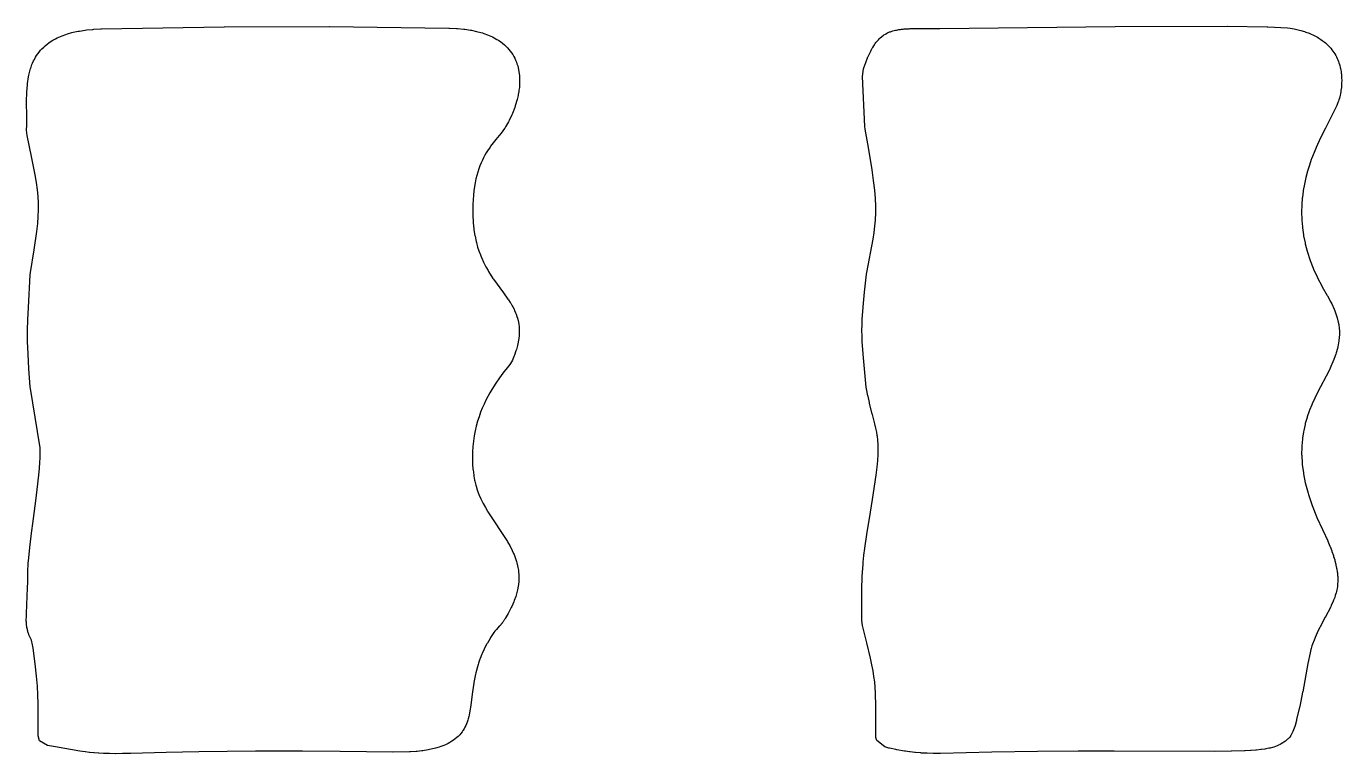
# Model space of a CAD drawing. Header units: millimetres. Extents: x 73.6 to 173.5, y -158 to -94.8.
# Drawn here: x 161.301 to 163.517, y -138.958 to -137.733 of the extents above; entities that cross this region are included whole.
import ezdxf

# ---------------------------------------------------------------- set-up
doc = ezdxf.new("R2010")
doc.units = ezdxf.units.MM
doc.layers.add('F.Mask', color=201, linetype='CONTINUOUS', true_color=0xd864ff)

msp = doc.modelspace()

# ---------------------------------------------------------------- linework, layer by layer
at = {"layer": 'F.Mask', "linetype": 'CONTINUOUS'}
for p, q in [((161.427951, -137.73776), (161.634336, -137.734051)), ((161.634336, -137.734051), (161.634859, -137.734046)), ((161.634859, -137.734046), (161.81117, -137.733712)), ((161.81117, -137.733712), (161.811666, -137.733715)), ((161.811666, -137.733715), (162.012726, -137.736407)), ((162.012726, -137.736407), (162.013815, -137.736438)), ((162.013815, -137.736438), (162.02556, -137.736978)), ((162.811789, -137.737014), (162.839666, -137.736886)), ((162.839666, -137.736886), (163.134798, -137.733816)), ((163.134797, -137.733815), (163.134912, -137.733814)), ((163.134798, -137.733816), (163.134797, -137.733815)), ((163.134912, -137.733814), (163.323519, -137.733397)), ((163.323519, -137.733397), (163.324001, -137.733399)), ((163.324001, -137.733399), (163.390814, -137.734239)), ((163.390814, -137.734239), (163.392151, -137.734283)), ((163.392151, -137.734283), (163.425362, -137.736026)), ((163.425362, -137.736026), (163.429695, -137.736526)), ((163.429695, -137.736526), (163.436632, -137.73777)), ((161.33894, -137.761292), (161.343045, -137.7585)), ((161.343045, -137.7585), (161.345671, -137.75688)), ((161.345671, -137.75688), (161.350518, -137.754178)), ((161.350518, -137.754178), (161.35313, -137.752862)), ((161.35313, -137.752862), (161.35877, -137.750313)), ((161.35877, -137.750313), (161.3613, -137.749287)), ((161.3613, -137.749287), (161.367856, -137.746922)), ((161.367856, -137.746922), (161.370262, -137.74615)), ((161.370262, -137.74615), (161.377786, -137.744033)), ((161.377786, -137.744033), (161.380011, -137.743484)), ((161.380011, -137.743484), (161.388635, -137.741651)), ((161.388635, -137.741651), (161.390645, -137.741285)), ((161.390645, -137.741285), (161.400341, -137.739811)), ((161.400341, -137.739811), (161.40219, -137.73958)), ((161.40219, -137.73958), (161.412973, -137.73853)), ((161.412973, -137.73853), (161.414671, -137.738405)), ((161.414671, -137.738405), (161.426775, -137.7378)), ((161.426775, -137.7378), (161.427951, -137.73776)), ((162.02556, -137.736978), (162.027262, -137.737098)), ((162.027262, -137.737098), (162.037804, -137.738106)), ((162.037804, -137.738106), (162.039652, -137.738334)), ((162.039652, -137.738334), (162.049093, -137.73976)), ((162.049093, -137.73976), (162.051161, -137.740138)), ((162.051161, -137.740138), (162.059596, -137.741945)), ((162.059596, -137.741945), (162.0618, -137.742494)), ((162.0618, -137.742494), (162.069205, -137.744596)), ((162.069205, -137.744596), (162.07165, -137.745387)), ((162.07165, -137.745387), (162.078089, -137.747732)), ((162.078089, -137.747732), (162.080601, -137.748758)), ((162.080601, -137.748758), (162.086186, -137.751295)), ((162.086186, -137.751295), (162.088833, -137.752636)), ((162.088833, -137.752636), (162.093583, -137.755301)), ((162.093583, -137.755301), (162.096228, -137.756945)), ((162.096228, -137.756945), (162.100252, -137.7597)), ((162.732184, -137.760738), (162.733562, -137.758992)), ((162.733562, -137.758992), (162.735096, -137.757179)), ((162.735096, -137.757179), (162.73629, -137.755858)), ((162.73629, -137.755858), (162.738166, -137.753936)), ((162.738166, -137.753936), (162.739244, -137.752913)), ((162.739244, -137.752913), (162.741295, -137.751112)), ((162.741295, -137.751112), (162.74228, -137.750313)), ((162.74228, -137.750313), (162.744654, -137.748549)), ((162.744654, -137.748549), (162.745623, -137.747889)), ((162.745623, -137.747889), (162.747956, -137.746432)), ((162.747956, -137.746432), (162.749041, -137.745813)), ((162.749041, -137.745813), (162.751469, -137.744549)), ((162.751469, -137.744549), (162.752647, -137.743994)), ((162.752647, -137.743994), (162.755162, -137.742925)), ((162.755162, -137.742925), (162.756553, -137.742397)), ((162.756553, -137.742397), (162.758776, -137.741635)), ((162.758776, -137.741635), (162.760577, -137.741085)), ((162.760577, -137.741085), (162.762644, -137.740521)), ((162.762644, -137.740521), (162.764779, -137.740006)), ((162.764779, -137.740006), (162.76658, -137.739623)), ((162.76658, -137.739623), (162.769197, -137.739138)), ((162.769197, -137.739138), (162.770685, -137.738895)), ((162.770685, -137.738895), (162.773737, -137.738463)), ((162.773737, -137.738463), (162.775077, -137.738299)), ((162.775077, -137.738299), (162.778232, -137.737972)), ((162.778232, -137.737972), (162.779868, -137.73784)), ((162.779868, -137.73784), (162.788276, -137.737348)), ((162.788276, -137.737348), (162.789534, -137.737297)), ((162.789534, -137.737297), (162.799509, -137.73707)), ((162.799509, -137.73707), (162.800222, -137.737061)), ((162.800222, -137.737061), (162.811789, -137.737014)), ((163.436632, -137.73777), (163.438561, -137.738171)), ((163.438561, -137.738171), (163.445775, -137.739883)), ((163.445775, -137.739883), (163.447784, -137.740423)), ((163.447784, -137.740423), (163.454187, -137.74235)), ((163.454187, -137.74235), (163.456334, -137.743071)), ((163.456334, -137.743071), (163.462005, -137.745185)), ((163.462005, -137.745185), (163.464158, -137.746071)), ((163.464158, -137.746071), (163.469096, -137.7483)), ((163.469096, -137.7483), (163.471416, -137.749451)), ((163.471416, -137.749451), (163.475705, -137.751781)), ((163.475705, -137.751781), (163.477911, -137.753086)), ((163.477911, -137.753086), (163.481641, -137.755485)), ((163.481641, -137.755485), (163.483897, -137.757065)), ((163.483897, -137.757065), (163.487038, -137.759455)), ((161.318378, -137.782769), (161.320651, -137.779452)), ((161.320651, -137.779452), (161.322588, -137.776887)), ((161.322588, -137.776887), (161.325195, -137.773744)), ((161.325195, -137.773744), (161.32743, -137.771295)), ((161.32743, -137.771295), (161.330417, -137.768321)), ((161.330417, -137.768321), (161.33286, -137.766107)), ((161.33286, -137.766107), (161.336367, -137.76322)), ((161.336367, -137.76322), (161.33894, -137.761292)), ((162.100252, -137.7597), (162.102862, -137.761673)), ((162.102862, -137.761673), (162.106238, -137.764482)), ((162.106238, -137.764482), (162.108753, -137.766793)), ((162.108753, -137.766793), (162.111599, -137.769679)), ((162.111599, -137.769679), (162.11386, -137.772209)), ((162.11386, -137.772209), (162.116263, -137.775178)), ((162.116263, -137.775178), (162.118283, -137.777942)), ((162.118283, -137.777942), (162.120303, -137.781012)), ((162.120303, -137.781012), (162.122019, -137.783914)), ((162.719061, -137.784147), (162.721025, -137.779776)), ((162.721025, -137.779776), (162.721547, -137.778671)), ((162.721547, -137.778671), (162.723397, -137.774931)), ((162.723397, -137.774931), (162.724127, -137.773533)), ((162.724127, -137.773533), (162.725843, -137.770416)), ((162.725843, -137.770416), (162.726685, -137.768967)), ((162.726685, -137.768967), (162.728334, -137.766278)), ((162.728334, -137.766278), (162.729393, -137.764652)), ((162.729393, -137.764652), (162.73088, -137.762503)), ((162.73088, -137.762503), (162.732184, -137.760738)), ((163.487038, -137.759455), (163.489248, -137.761282)), ((163.489248, -137.761282), (163.49197, -137.763724)), ((163.49197, -137.763724), (163.493939, -137.765635)), ((163.493939, -137.765635), (163.49629, -137.768102)), ((163.49629, -137.768102), (163.498198, -137.770276)), ((163.498198, -137.770276), (163.500183, -137.772732)), ((163.500183, -137.772732), (163.501867, -137.774998)), ((163.501867, -137.774998), (163.503597, -137.777534)), ((163.503597, -137.777534), (163.505011, -137.779786)), ((163.505011, -137.779786), (163.506518, -137.7824)), ((161.308302, -137.804356), (161.309061, -137.802076)), ((161.309061, -137.802076), (161.310627, -137.797857)), ((161.310627, -137.797857), (161.311636, -137.795424)), ((161.311636, -137.795424), (161.313421, -137.791539)), ((161.313421, -137.791539), (161.314733, -137.788964)), ((161.314733, -137.788964), (161.316754, -137.785378)), ((161.316754, -137.785378), (161.318378, -137.782769)), ((162.122019, -137.783914), (162.123693, -137.787082)), ((162.123693, -137.787082), (162.125114, -137.790118)), ((162.125114, -137.790118), (162.126505, -137.793503)), ((162.126505, -137.793503), (162.127534, -137.796356)), ((162.127534, -137.796356), (162.128685, -137.800047)), ((162.128685, -137.800047), (162.129429, -137.802829)), ((162.129429, -137.802829), (162.130285, -137.80666)), ((162.711181, -137.804816), (162.713882, -137.797106)), ((162.713882, -137.797106), (162.71427, -137.79605)), ((162.71427, -137.79605), (162.71628, -137.790824)), ((162.71628, -137.790824), (162.716669, -137.789854)), ((162.716669, -137.789854), (162.718694, -137.784993)), ((162.718694, -137.784993), (162.719061, -137.784147)), ((163.506518, -137.7824), (163.507734, -137.784704)), ((163.507734, -137.784704), (163.509028, -137.787394)), ((163.509028, -137.787394), (163.51001, -137.789634)), ((163.51001, -137.789634), (163.511109, -137.792404)), ((163.511109, -137.792404), (163.511913, -137.794645)), ((163.511913, -137.794645), (163.512812, -137.797447)), ((163.512812, -137.797447), (163.513415, -137.799546)), ((163.513415, -137.799546), (163.514154, -137.802457)), ((163.514154, -137.802457), (163.514596, -137.804436)), ((161.303142, -137.829363), (161.304849, -137.818149)), ((161.304849, -137.818149), (161.305362, -137.815483)), ((161.305362, -137.815483), (161.306427, -137.81091)), ((161.306427, -137.81091), (161.306949, -137.808934)), ((161.306949, -137.808934), (161.308302, -137.804356)), ((162.130285, -137.80666), (162.130788, -137.809425)), ((162.130788, -137.809425), (162.131369, -137.813556)), ((162.131369, -137.813556), (162.131628, -137.816032)), ((162.131628, -137.816032), (162.131927, -137.820375)), ((162.131927, -137.820375), (162.13201, -137.822757)), ((162.13201, -137.822757), (162.132012, -137.82735)), ((162.709272, -137.818028), (162.711181, -137.804816)), ((162.713454, -137.901847), (162.709272, -137.818028)), ((163.514596, -137.804436), (163.515165, -137.807376)), ((163.515165, -137.807376), (163.515482, -137.8093)), ((163.515482, -137.8093), (163.515886, -137.812247)), ((163.515886, -137.812247), (163.516087, -137.814071)), ((163.516087, -137.814071), (163.516317, -137.816782)), ((163.516317, -137.816782), (163.516435, -137.819039)), ((163.516435, -137.819039), (163.51656, -137.825441)), ((163.51656, -137.825441), (163.516509, -137.828129)), ((161.301605, -137.858399), (161.301878, -137.84574)), ((161.301878, -137.84574), (161.301963, -137.843942)), ((161.301963, -137.843942), (161.302844, -137.832009)), ((161.302844, -137.832009), (161.303142, -137.829363)), ((162.130627, -137.842986), (162.129762, -137.847997)), ((162.130898, -137.841127), (162.130627, -137.842986)), ((162.131479, -137.836251), (162.130898, -137.841127)), ((162.131661, -137.834226), (162.131479, -137.836251)), ((162.131949, -137.829449), (162.131661, -137.834226)), ((162.132012, -137.82735), (162.131949, -137.829449)), ((163.514297, -137.847258), (163.513896, -137.84917)), ((163.515052, -137.843085), (163.514297, -137.847258)), ((163.515332, -137.841241), (163.515052, -137.843085)), ((163.515971, -137.836123), (163.515332, -137.841241)), ((163.516185, -137.833776), (163.515971, -137.836123)), ((163.516509, -137.828129), (163.516185, -137.833776)), ((161.3016, -137.859514), (161.301605, -137.858399)), ((161.301926, -137.886477), (161.3016, -137.859514)), ((162.124666, -137.867262), (162.123757, -137.869934)), ((162.127769, -137.856766), (162.124666, -137.867262)), ((162.128388, -137.854373), (162.127769, -137.856766)), ((162.129437, -137.849648), (162.128388, -137.854373)), ((162.129762, -137.847997), (162.129437, -137.849648)), ((163.508206, -137.866915), (163.503601, -137.876744)), ((163.509059, -137.864942), (163.508206, -137.866915)), ((163.510304, -137.861803), (163.509059, -137.864942)), ((163.511104, -137.859564), (163.510304, -137.861803)), ((163.511915, -137.857029), (163.511104, -137.859564)), ((163.512617, -137.854514), (163.511915, -137.857029)), ((163.513896, -137.84917), (163.512617, -137.854514)), ((161.301904, -137.899492), (161.301926, -137.886477)), ((162.1144, -137.89169), (162.113199, -137.893988)), ((162.118856, -137.882335), (162.1144, -137.89169)), ((162.119901, -137.879909), (162.118856, -137.882335)), ((162.123757, -137.869934), (162.119901, -137.879909)), ((163.502946, -137.878067), (163.48903, -137.904819)), ((163.503601, -137.876744), (163.502946, -137.878067)), ((161.301523, -137.907989), (161.301904, -137.899492)), ((161.302283, -137.916954), (161.301523, -137.907989)), ((162.100191, -137.913869), (162.091901, -137.923955)), ((162.100816, -137.913087), (162.100191, -137.913869)), ((162.103712, -137.909345), (162.100816, -137.913087)), ((162.104923, -137.90768), (162.103712, -137.909345)), ((162.106913, -137.90477), (162.104923, -137.90768)), ((162.108423, -137.902357), (162.106913, -137.90477)), ((162.113199, -137.893988), (162.108423, -137.902357)), ((162.713966, -137.906313), (162.713454, -137.901847)), ((162.718417, -137.930965), (162.713966, -137.906313)), ((163.48903, -137.904819), (163.481019, -137.920825)), ((161.309968, -137.952302), (161.302283, -137.916954)), ((162.083099, -137.935354), (162.082263, -137.936531)), ((162.087329, -137.929686), (162.083099, -137.935354)), ((162.091901, -137.923955), (162.087329, -137.929686)), ((162.72243, -137.954404), (162.718417, -137.930965)), ((163.481019, -137.920825), (163.473371, -137.937543)), ((161.316122, -137.98323), (161.309968, -137.952302)), ((162.071328, -137.954515), (162.069223, -137.958805)), ((162.073528, -137.950387), (162.071328, -137.954515)), ((162.075756, -137.94652), (162.073528, -137.950387)), ((162.078029, -137.942813), (162.075756, -137.94652)), ((162.082263, -137.936531), (162.078029, -137.942813)), ((162.725662, -137.974897), (162.72243, -137.954404)), ((163.4653, -137.957805), (163.462099, -137.967065)), ((163.46578, -137.956513), (163.4653, -137.957805)), ((163.472779, -137.938929), (163.46578, -137.956513)), ((163.473371, -137.937543), (163.472779, -137.938929)), ((162.061582, -137.978685), (162.059969, -137.984334)), ((162.063344, -137.973293), (162.061582, -137.978685)), ((162.065198, -137.968224), (162.063344, -137.973293)), ((162.067159, -137.963389), (162.065198, -137.968224)), ((162.069223, -137.958805), (162.067159, -137.963389)), ((162.728199, -137.992971), (162.725662, -137.974897)), ((163.458937, -137.977396), (163.456108, -137.988045)), ((163.462099, -137.967065), (163.458937, -137.977396)), ((161.318333, -137.996341), (161.316122, -137.98323)), ((161.31997, -138.008415), (161.318333, -137.996341)), ((162.057129, -137.996651), (162.055968, -138.003281)), ((162.058475, -137.990335), (162.057129, -137.996651)), ((162.059969, -137.984334), (162.058475, -137.990335)), ((162.730043, -138.008977), (162.728199, -137.992971)), ((163.453687, -137.998995), (163.45182, -138.009634)), ((163.456108, -137.988045), (163.453687, -137.998995)), ((161.321016, -138.019137), (161.31997, -138.008415)), ((161.321118, -138.020494), (161.321016, -138.019137)), ((161.321617, -138.030109), (161.321118, -138.020494)), ((162.054175, -138.01765), (162.053584, -138.025393)), ((162.054981, -138.010261), (162.054175, -138.01765)), ((162.055968, -138.003281), (162.054981, -138.010261)), ((162.731245, -138.023113), (162.730043, -138.008977)), ((162.731854, -138.035914), (162.731245, -138.023113)), ((163.450167, -138.022706), (163.449368, -138.033165)), ((163.450318, -138.021222), (163.450167, -138.022706)), ((163.451606, -138.011049), (163.450318, -138.021222)), ((163.45182, -138.009634), (163.451606, -138.011049)), ((161.321232, -138.053278), (161.321672, -138.042503)), ((161.321658, -138.031541), (161.321617, -138.030109)), ((161.321697, -138.041153), (161.321658, -138.031541)), ((161.321672, -138.042503), (161.321697, -138.041153)), ((162.053203, -138.033567), (162.053049, -138.042094)), ((162.053049, -138.042094), (162.053157, -138.051015)), ((162.053584, -138.025393), (162.053203, -138.033567)), ((162.731893, -138.046986), (162.731854, -138.035914)), ((162.731865, -138.048388), (162.731893, -138.046986)), ((163.44929, -138.0347), (163.449021, -138.045419)), ((163.449021, -138.045419), (163.449025, -138.047043)), ((163.449025, -138.047043), (163.449344, -138.05803)), ((163.449368, -138.033165), (163.44929, -138.0347)), ((161.31879, -138.078651), (161.32027, -138.065395)), ((161.32027, -138.065395), (161.321232, -138.053278)), ((162.053157, -138.051015), (162.053756, -138.062804)), ((162.053756, -138.062804), (162.053871, -138.064318)), ((162.053871, -138.064318), (162.054893, -138.074371)), ((162.730462, -138.06954), (162.731358, -138.059417)), ((162.731358, -138.059417), (162.731447, -138.058067)), ((162.731447, -138.058067), (162.731865, -138.048388)), ((163.449344, -138.05803), (163.449438, -138.059678)), ((163.449438, -138.059678), (163.450386, -138.070927)), ((161.314344, -138.109805), (161.31879, -138.078651)), ((162.054893, -138.074371), (162.055107, -138.076019)), ((162.055107, -138.076019), (162.056572, -138.085292)), ((162.056572, -138.085292), (162.056865, -138.086871)), ((162.056865, -138.086871), (162.058692, -138.095431)), ((162.727198, -138.091779), (162.72905, -138.080426)), ((162.72905, -138.080426), (162.730462, -138.06954)), ((163.450386, -138.070927), (163.450575, -138.072603)), ((163.450575, -138.072603), (163.452207, -138.084164)), ((163.452207, -138.084164), (163.452498, -138.085867)), ((163.452498, -138.085867), (163.454879, -138.097744)), ((161.308245, -138.147803), (161.314344, -138.109805)), ((162.058692, -138.095431), (162.059093, -138.097081)), ((162.059093, -138.097081), (162.061262, -138.105014)), ((162.061262, -138.105014), (162.061734, -138.106574)), ((162.061734, -138.106574), (162.064177, -138.113918)), ((162.716513, -138.147614), (162.727198, -138.091779)), ((163.454879, -138.097744), (163.455254, -138.099376)), ((163.455254, -138.099376), (163.458426, -138.111611)), ((163.458426, -138.111611), (163.458915, -138.113293)), ((163.458915, -138.113293), (163.462963, -138.12584)), ((162.064177, -138.113918), (162.064741, -138.115468)), ((162.064741, -138.115468), (162.06747, -138.122378)), ((162.06747, -138.122378), (162.068064, -138.123777)), ((162.068064, -138.123777), (162.071007, -138.130248)), ((162.071007, -138.130248), (162.071652, -138.131579)), ((162.071652, -138.131579), (162.075137, -138.138336)), ((163.462963, -138.12584), (163.463516, -138.127405)), ((163.463516, -138.127405), (163.468504, -138.140364)), ((161.304917, -138.206735), (161.30785, -138.151507)), ((161.30785, -138.151507), (161.308245, -138.147803)), ((162.075137, -138.138336), (162.078708, -138.144598)), ((162.078708, -138.144598), (162.079569, -138.146015)), ((162.079569, -138.146015), (162.087086, -138.15765)), ((162.087086, -138.15765), (162.088073, -138.159085)), ((162.712908, -138.18107), (162.716074, -138.150589)), ((162.716074, -138.150589), (162.716513, -138.147614)), ((163.468504, -138.140364), (163.469141, -138.141893)), ((163.469141, -138.141893), (163.475124, -138.155194)), ((163.475124, -138.155194), (163.475817, -138.156632)), ((163.475817, -138.156632), (163.482879, -138.170336)), ((162.088073, -138.159085), (162.104712, -138.181828)), ((163.482879, -138.170336), (163.483635, -138.171714)), ((163.483635, -138.171714), (163.492169, -138.186338)), ((162.104712, -138.181828), (162.104909, -138.1821)), ((162.104909, -138.1821), (162.112361, -138.19254)), ((162.112361, -138.19254), (162.113213, -138.193791)), ((162.113213, -138.193791), (162.116103, -138.198235)), ((162.116103, -138.198235), (162.116914, -138.199543)), ((162.116914, -138.199543), (162.119465, -138.203857)), ((162.710579, -138.20575), (162.712902, -138.181127)), ((162.712902, -138.181127), (162.712908, -138.18107)), ((163.492169, -138.186338), (163.492458, -138.186841)), ((163.492458, -138.186841), (163.498515, -138.197585)), ((163.498515, -138.197585), (163.499874, -138.200252)), ((163.499874, -138.200252), (163.504017, -138.209323)), ((161.303915, -138.226886), (161.304904, -138.206972)), ((161.304904, -138.206972), (161.304906, -138.20695)), ((161.304906, -138.20695), (161.304908, -138.206889)), ((161.304908, -138.206889), (161.304917, -138.206735)), ((162.119465, -138.203857), (162.120397, -138.205538)), ((162.120397, -138.205538), (162.122523, -138.209642)), ((162.122523, -138.209642), (162.123514, -138.211719)), ((162.123514, -138.211719), (162.125228, -138.215633)), ((162.125228, -138.215633), (162.126211, -138.21814)), ((162.126211, -138.21814), (162.127523, -138.221909)), ((162.127523, -138.221909), (162.128372, -138.22472)), ((162.709139, -138.226214), (162.710513, -138.206558)), ((162.710513, -138.206558), (162.710579, -138.20575)), ((163.504017, -138.209323), (163.505245, -138.212391)), ((163.505245, -138.212391), (163.508094, -138.220621)), ((163.508094, -138.220621), (163.509096, -138.224087)), ((163.509096, -138.224087), (163.510846, -138.23157)), ((161.303336, -138.246087), (161.303351, -138.245068)), ((161.303336, -138.263402), (161.303336, -138.246087)), ((161.303351, -138.245068), (161.303887, -138.227566)), ((161.303887, -138.227566), (161.303915, -138.226886)), ((162.128372, -138.22472), (162.129339, -138.228476)), ((162.129339, -138.228476), (162.129996, -138.231612)), ((162.129996, -138.231612), (162.130627, -138.235493)), ((162.130627, -138.235493), (162.130997, -138.238707)), ((162.130997, -138.238707), (162.131285, -138.242893)), ((162.131358, -138.246077), (162.131252, -138.250772)), ((162.131285, -138.242893), (162.131358, -138.246077)), ((162.708605, -138.245819), (162.708607, -138.24491)), ((162.708701, -138.254026), (162.708605, -138.245819)), ((162.708607, -138.24491), (162.708728, -138.236587)), ((162.708728, -138.236587), (162.708748, -138.235835)), ((162.708748, -138.235835), (162.709079, -138.227311)), ((162.709079, -138.227311), (162.709139, -138.226214)), ((163.510846, -138.23157), (163.51151, -138.235315)), ((163.51151, -138.235315), (163.512352, -138.242244)), ((163.512352, -138.242244), (163.512605, -138.246054)), ((163.512605, -138.246054), (163.512683, -138.252708)), ((161.303355, -138.264522), (161.303336, -138.263402)), ((161.303992, -138.284087), (161.303355, -138.264522)), ((162.128894, -138.26786), (162.128299, -138.270427)), ((162.130046, -138.26187), (162.128894, -138.26786)), ((162.130465, -138.2591), (162.130046, -138.26187)), ((162.131049, -138.253828), (162.130465, -138.2591)), ((162.131252, -138.250772), (162.131049, -138.253828)), ((162.708724, -138.254965), (162.708701, -138.254026)), ((162.709037, -138.26337), (162.708724, -138.254965)), ((162.709094, -138.264445), (162.709037, -138.26337)), ((162.710417, -138.284174), (162.709094, -138.264445)), ((163.511448, -138.266272), (163.510163, -138.272994)), ((163.511921, -138.262937), (163.511448, -138.266272)), ((163.512534, -138.256368), (163.511921, -138.262937)), ((163.512683, -138.252708), (163.512534, -138.256368)), ((161.304032, -138.284967), (161.303992, -138.284087)), ((161.305424, -138.309323), (161.304032, -138.284967)), ((162.122438, -138.288962), (162.119739, -138.295528)), ((162.123165, -138.287031), (162.122438, -138.288962)), ((162.125794, -138.279368), (162.123165, -138.287031)), ((162.126456, -138.277212), (162.125794, -138.279368)), ((162.128299, -138.270427), (162.126456, -138.277212)), ((162.710487, -138.285064), (162.710417, -138.284174)), ((162.712772, -138.309866), (162.710487, -138.285064)), ((163.5068, -138.285137), (163.504164, -138.292513)), ((163.507523, -138.282864), (163.5068, -138.285137)), ((163.509491, -138.275853), (163.507523, -138.282864)), ((163.510163, -138.272994), (163.509491, -138.275853)), ((161.305459, -138.309866), (161.305424, -138.309323)), ((161.307643, -138.340046), (161.305459, -138.309866)), ((162.113294, -138.305643), (162.103932, -138.317319)), ((162.113455, -138.305441), (162.113294, -138.305643)), ((162.115563, -138.302785), (162.113455, -138.305441)), ((162.116853, -138.301), (162.115563, -138.302785)), ((162.119739, -138.295528), (162.116853, -138.301)), ((162.712789, -138.310043), (162.712772, -138.309866)), ((162.715918, -138.340609), (162.712789, -138.310043)), ((163.49524, -138.312548), (163.476038, -138.349544)), ((163.495819, -138.311378), (163.49524, -138.312548)), ((163.499628, -138.303329), (163.495819, -138.311378)), ((163.500201, -138.302047), (163.499628, -138.303329)), ((163.50347, -138.294295), (163.500201, -138.302047)), ((163.504164, -138.292513), (163.50347, -138.294295)), ((162.091692, -138.334276), (162.085074, -138.344696)), ((162.09805, -138.325144), (162.091692, -138.334276)), ((162.103932, -138.317319), (162.09805, -138.325144)), ((161.308022, -138.343244), (161.307643, -138.340046)), ((161.323992, -138.439621), (161.308022, -138.343244)), ((162.078478, -138.356311), (162.075257, -138.362597)), ((162.081774, -138.350347), (162.078478, -138.356311)), ((162.085074, -138.344696), (162.081774, -138.350347)), ((162.7164, -138.343832), (162.715918, -138.340609)), ((162.718673, -138.355329), (162.7164, -138.343832)), ((162.718797, -138.355923), (162.718673, -138.355329)), ((162.721181, -138.366836), (162.718797, -138.355923)), ((163.476038, -138.349544), (163.466871, -138.368972)), ((162.069124, -138.375985), (162.066278, -138.38311)), ((162.072143, -138.369124), (162.069124, -138.375985)), ((162.075257, -138.362597), (162.072143, -138.369124)), ((162.721391, -138.367745), (162.721181, -138.366836)), ((162.725956, -138.386398), (162.721391, -138.367745)), ((163.466216, -138.370463), (163.462516, -138.379555)), ((163.466871, -138.368972), (163.466216, -138.370463)), ((162.061146, -138.398229), (162.058925, -138.4062)), ((162.063603, -138.390528), (162.061146, -138.398229)), ((162.066278, -138.38311), (162.063603, -138.390528)), ((162.72609, -138.386929), (162.725956, -138.386398)), ((162.730184, -138.402597), (162.72609, -138.386929)), ((163.458135, -138.392043), (163.455288, -138.40184)), ((163.458643, -138.390462), (163.458135, -138.392043)), ((163.462001, -138.380912), (163.458643, -138.390462)), ((163.462516, -138.379555), (163.462001, -138.380912)), ((162.055333, -138.422933), (162.05401, -138.43175)), ((162.056966, -138.414461), (162.055333, -138.422933)), ((162.058925, -138.4062), (162.056966, -138.414461)), ((162.731896, -138.409606), (162.730184, -138.402597)), ((162.733357, -138.416359), (162.731896, -138.409606)), ((162.734407, -138.422355), (162.733357, -138.416359)), ((162.734622, -138.423786), (162.734407, -138.422355)), ((163.452162, -138.415818), (163.450527, -138.426432)), ((163.452541, -138.413813), (163.452162, -138.415818)), ((163.454825, -138.40364), (163.452541, -138.413813)), ((163.455288, -138.40184), (163.454825, -138.40364)), ((161.324326, -138.442471), (161.323992, -138.439621)), ((161.324512, -138.445188), (161.324326, -138.442471)), ((161.324614, -138.448586), (161.324512, -138.445188)), ((162.053061, -138.440781), (162.05254, -138.449366)), ((162.05401, -138.43175), (162.053061, -138.440781)), ((162.735303, -138.429199), (162.734622, -138.423786)), ((162.735458, -138.430754), (162.735303, -138.429199)), ((162.735878, -138.436494), (162.735458, -138.430754)), ((162.735951, -138.438054), (162.735878, -138.436494)), ((162.736088, -138.444583), (162.735951, -138.438054)), ((162.736085, -138.445983), (162.736088, -138.444583)), ((163.449238, -138.441942), (163.449109, -138.453895)), ((163.44934, -138.439771), (163.449238, -138.441942)), ((163.450281, -138.428505), (163.44934, -138.439771)), ((163.450527, -138.426432), (163.450281, -138.428505)), ((161.323185, -138.477211), (161.323937, -138.467514)), ((161.323937, -138.467514), (161.324383, -138.459618)), ((161.324383, -138.459618), (161.324586, -138.45341)), ((161.324586, -138.45341), (161.324614, -138.448586)), ((162.052489, -138.45074), (162.052368, -138.4589)), ((162.052368, -138.4589), (162.05238, -138.460305)), ((162.05238, -138.460305), (162.052651, -138.468737)), ((162.05254, -138.449366), (162.052489, -138.45074)), ((162.734077, -138.475676), (162.735202, -138.464262)), ((162.735202, -138.464262), (162.735874, -138.454219)), ((162.735874, -138.454219), (162.736085, -138.445983)), ((163.449109, -138.453895), (163.449161, -138.456022)), ((163.449161, -138.456022), (163.449933, -138.468842)), ((161.319383, -138.513215), (161.322066, -138.488861)), ((161.322066, -138.488861), (161.323185, -138.477211)), ((162.052651, -138.468737), (162.052726, -138.470109)), ((162.052726, -138.470109), (162.053402, -138.478761)), ((162.053402, -138.478761), (162.053547, -138.480188)), ((162.053547, -138.480188), (162.054653, -138.488935)), ((162.054653, -138.488935), (162.05491, -138.490596)), ((162.726461, -138.529651), (162.732438, -138.488656)), ((162.732438, -138.488656), (162.734077, -138.475676)), ((163.449933, -138.468842), (163.450139, -138.470981)), ((163.450139, -138.470981), (163.451961, -138.484739)), ((163.451961, -138.484739), (163.452291, -138.486717)), ((163.452291, -138.486717), (163.455281, -138.50158)), ((162.05491, -138.490596), (162.056154, -138.497365)), ((162.056154, -138.497365), (162.056557, -138.499225)), ((162.056557, -138.499225), (162.058164, -138.505649)), ((162.058164, -138.505649), (162.05865, -138.507373)), ((162.05865, -138.507373), (162.060613, -138.513611)), ((163.455281, -138.50158), (163.455725, -138.50347)), ((163.455725, -138.50347), (163.460033, -138.519454)), ((161.313062, -138.561699), (161.317078, -138.532245)), ((161.317078, -138.532245), (161.319383, -138.513215)), ((162.060613, -138.513611), (162.061152, -138.515174)), ((162.061152, -138.515174), (162.06345, -138.521279)), ((162.06345, -138.521279), (162.064032, -138.522713)), ((162.064032, -138.522713), (162.066674, -138.528766)), ((162.066674, -138.528766), (162.067242, -138.529992)), ((162.067242, -138.529992), (162.070447, -138.536518)), ((162.721244, -138.56202), (162.726461, -138.529651)), ((163.460033, -138.519454), (163.460547, -138.52116)), ((163.460547, -138.52116), (163.466316, -138.538414)), ((162.070447, -138.536518), (162.074206, -138.543459)), ((162.074206, -138.543459), (162.077767, -138.549551)), ((162.077767, -138.549551), (162.078574, -138.550854)), ((162.078574, -138.550854), (162.111268, -138.600757)), ((163.466316, -138.538414), (163.466887, -138.539978)), ((163.466887, -138.539978), (163.474238, -138.558482)), ((161.309183, -138.590935), (161.313059, -138.561718)), ((161.313059, -138.561718), (161.313062, -138.561699)), ((162.716938, -138.588072), (162.721244, -138.56202)), ((163.474238, -138.558482), (163.474846, -138.559905)), ((163.474846, -138.559905), (163.484287, -138.580507)), ((161.306938, -138.610375), (161.309106, -138.591553)), ((161.309106, -138.591553), (161.309183, -138.590935)), ((162.111268, -138.600757), (162.11233, -138.602486)), ((162.713424, -138.611606), (162.716861, -138.588564)), ((162.716861, -138.588564), (162.716938, -138.588072)), ((163.484287, -138.580507), (163.488771, -138.589963)), ((163.488771, -138.589963), (163.489125, -138.590734)), ((163.489125, -138.590734), (163.492974, -138.599361)), ((163.492974, -138.599361), (163.493332, -138.600194)), ((163.493332, -138.600194), (163.496636, -138.60815)), ((161.304511, -138.633836), (161.306914, -138.610589)), ((161.306914, -138.610589), (161.306938, -138.610375)), ((162.11233, -138.602486), (162.11523, -138.60753)), ((162.11523, -138.60753), (162.115924, -138.608796)), ((162.115924, -138.608796), (162.118645, -138.614018)), ((162.118645, -138.614018), (162.119375, -138.615502)), ((162.119375, -138.615502), (162.121716, -138.620563)), ((162.121716, -138.620563), (162.122515, -138.622433)), ((162.122515, -138.622433), (162.124447, -138.627343)), ((162.711986, -138.623351), (162.713306, -138.612481)), ((162.713306, -138.612481), (162.713424, -138.611606)), ((163.496636, -138.60815), (163.497014, -138.6091)), ((163.497014, -138.6091), (163.499805, -138.616416)), ((163.499805, -138.616416), (163.500216, -138.617553)), ((163.500216, -138.617553), (163.502517, -138.624255)), ((161.303869, -138.652334), (161.304339, -138.636413)), ((161.304339, -138.636413), (161.304511, -138.633836)), ((162.124447, -138.627343), (162.125189, -138.629422)), ((162.125189, -138.629422), (162.126728, -138.634197)), ((162.126728, -138.634197), (162.127439, -138.636725)), ((162.127439, -138.636725), (162.128575, -138.641449)), ((162.128575, -138.641449), (162.129102, -138.64408)), ((162.129102, -138.64408), (162.129864, -138.648836)), ((162.709789, -138.648306), (162.710701, -138.636286)), ((162.710701, -138.636286), (162.710775, -138.635443)), ((162.710775, -138.635443), (162.711898, -138.624142)), ((162.711898, -138.624142), (162.711986, -138.623351)), ((163.502517, -138.624255), (163.502922, -138.62551)), ((163.502922, -138.62551), (163.504773, -138.631645)), ((163.504773, -138.631645), (163.505162, -138.633035)), ((163.505162, -138.633035), (163.506602, -138.638637)), ((163.506602, -138.638637), (163.50697, -138.640221)), ((163.50697, -138.640221), (163.508016, -138.645246)), ((161.302991, -138.680079), (161.303424, -138.66709)), ((161.303424, -138.66709), (161.303869, -138.652334)), ((162.129864, -138.648836), (162.130207, -138.651738)), ((162.130207, -138.651738), (162.13057, -138.656543)), ((162.130612, -138.664584), (162.130448, -138.667601)), ((162.13057, -138.656543), (162.130668, -138.659578)), ((162.130668, -138.659578), (162.130612, -138.664584)), ((162.708561, -138.677924), (162.709027, -138.663047)), ((162.709027, -138.663047), (162.709052, -138.662429)), ((162.709052, -138.662429), (162.709736, -138.649141)), ((162.709736, -138.649141), (162.709789, -138.648306)), ((163.508016, -138.645246), (163.508337, -138.64702)), ((163.508337, -138.64702), (163.509041, -138.651591)), ((163.509041, -138.651591), (163.50928, -138.653489)), ((163.50928, -138.653489), (163.50968, -138.657608)), ((163.50968, -138.657608), (163.509818, -138.659644)), ((163.509818, -138.659644), (163.509959, -138.663373)), ((163.509974, -138.665587), (163.509895, -138.668887)), ((163.509959, -138.663373), (163.509974, -138.665587)), ((161.302613, -138.691232), (161.302991, -138.680079)), ((162.127843, -138.684372), (162.126164, -138.690627)), ((162.128464, -138.681613), (162.127843, -138.684372)), ((162.129517, -138.675869), (162.128464, -138.681613)), ((162.129927, -138.672948), (162.129517, -138.675869)), ((162.130448, -138.667601), (162.129927, -138.672948)), ((162.708335, -138.695088), (162.708546, -138.678585)), ((162.708546, -138.678585), (162.708561, -138.677924)), ((163.507215, -138.686681), (163.506373, -138.689696)), ((163.507706, -138.684703), (163.507215, -138.686681)), ((163.508349, -138.68174), (163.507706, -138.684703)), ((163.508754, -138.679548), (163.508349, -138.68174)), ((163.509221, -138.676474), (163.508754, -138.679548)), ((163.509469, -138.674421), (163.509221, -138.676474)), ((163.509761, -138.671211), (163.509469, -138.674421)), ((163.509895, -138.668887), (163.509761, -138.671211)), ((161.301486, -138.720443), (161.301964, -138.708498)), ((161.301964, -138.708498), (161.302613, -138.691232)), ((162.117933, -138.711702), (162.113844, -138.719724)), ((162.11889, -138.709668), (162.117933, -138.711702)), ((162.122094, -138.702247), (162.11889, -138.709668)), ((162.122989, -138.699959), (162.122094, -138.702247)), ((162.125381, -138.693156), (162.122989, -138.699959)), ((162.126164, -138.690627), (162.125381, -138.693156)), ((162.708332, -138.695951), (162.708335, -138.695088)), ((162.708603, -138.733551), (162.708332, -138.695951)), ((163.497992, -138.710293), (163.488485, -138.728421)), ((163.498891, -138.708453), (163.497992, -138.710293)), ((163.502272, -138.700998), (163.498891, -138.708453)), ((163.503007, -138.699253), (163.502272, -138.700998)), ((163.504216, -138.69615), (163.503007, -138.699253)), ((163.504793, -138.694557), (163.504216, -138.69615)), ((163.505835, -138.691449), (163.504793, -138.694557)), ((163.506373, -138.689696), (163.505835, -138.691449)), ((161.301072, -138.733974), (161.301073, -138.733331)), ((161.301073, -138.733331), (161.301092, -138.731604)), ((161.301092, -138.731604), (161.301107, -138.730914)), ((161.301107, -138.730914), (161.301188, -138.728489)), ((161.301187, -138.728488), (161.301188, -138.728469)), ((161.301188, -138.728489), (161.301187, -138.728488)), ((161.301188, -138.728469), (161.301189, -138.72847)), ((161.301189, -138.72847), (161.30148, -138.72063)), ((161.30148, -138.72063), (161.301487, -138.720444)), ((161.301487, -138.720444), (161.301486, -138.720443)), ((162.105465, -138.733783), (162.104727, -138.734807)), ((162.105866, -138.733205), (162.105465, -138.733783)), ((162.106605, -138.732097), (162.105866, -138.733205)), ((162.106982, -138.731506), (162.106605, -138.732097)), ((162.107665, -138.73039), (162.106982, -138.731506)), ((162.11286, -138.721521), (162.107665, -138.73039)), ((162.113844, -138.719724), (162.11286, -138.721521)), ((162.709658, -138.74182), (162.708603, -138.733551)), ((163.488428, -138.72853), (163.482877, -138.738994)), ((163.488485, -138.728421), (163.488428, -138.72853)), ((161.301079, -138.734849), (161.301072, -138.733974)), ((161.301116, -138.736199), (161.301079, -138.734849)), ((161.301137, -138.736662), (161.301116, -138.736199)), ((161.301215, -138.73789), (161.301137, -138.736662)), ((161.301236, -138.738155), (161.301215, -138.73789)), ((161.30138, -138.739583), (161.301236, -138.738155)), ((161.301439, -138.740066), (161.30138, -138.739583)), ((161.301543, -138.740858), (161.301439, -138.740066)), ((161.301921, -138.74355), (161.301543, -138.740858)), ((161.302182, -138.745147), (161.301921, -138.74355)), ((161.302543, -138.747079), (161.302182, -138.745147)), ((161.302841, -138.748511), (161.302543, -138.747079)), ((161.303195, -138.750043), (161.302841, -138.748511)), ((161.303608, -138.751651), (161.303195, -138.750043)), ((161.303919, -138.752749), (161.303608, -138.751651)), ((161.304413, -138.754348), (161.303919, -138.752749)), ((161.304716, -138.755249), (161.304413, -138.754348)), ((161.305228, -138.756671), (161.304716, -138.755249)), ((162.088692, -138.753949), (162.083025, -138.762376)), ((162.090331, -138.751739), (162.088692, -138.753949)), ((162.091823, -138.749907), (162.090331, -138.751739)), ((162.092947, -138.748587), (162.091823, -138.749907)), ((162.095374, -138.745839), (162.092947, -138.748587)), ((162.097783, -138.74315), (162.095374, -138.745839)), ((162.097944, -138.742969), (162.097783, -138.74315)), ((162.100094, -138.740535), (162.097944, -138.742969)), ((162.10046, -138.740111), (162.100094, -138.740535)), ((162.10141, -138.738994), (162.10046, -138.740111)), ((162.10168, -138.738671), (162.10141, -138.738994)), ((162.10244, -138.737749), (162.10168, -138.738671)), ((162.103003, -138.737052), (162.10244, -138.737749)), ((162.103626, -138.736259), (162.103003, -138.737052)), ((162.104208, -138.7355), (162.103626, -138.736259)), ((162.104727, -138.734807), (162.104208, -138.7355)), ((162.71704, -138.771138), (162.709658, -138.74182)), ((163.477209, -138.750395), (163.471839, -138.762387)), ((163.482877, -138.738994), (163.477209, -138.750395)), ((161.305528, -138.757451), (161.305228, -138.756671)), ((161.306117, -138.758883), (161.305528, -138.757451)), ((161.307592, -138.762258), (161.306117, -138.758883)), ((161.309549, -138.766727), (161.307592, -138.762258)), ((161.31177, -138.77449), (161.309549, -138.766727)), ((161.312603, -138.780232), (161.31177, -138.77449)), ((162.076841, -138.77276), (162.072932, -138.780191)), ((162.077611, -138.771385), (162.076841, -138.77276)), ((162.082139, -138.763776), (162.077611, -138.771385)), ((162.083025, -138.762376), (162.082139, -138.763776)), ((162.723132, -138.797066), (162.71704, -138.771138)), ((163.466469, -138.776043), (163.465654, -138.778421)), ((163.471274, -138.763738), (163.466469, -138.776043)), ((163.471839, -138.762387), (163.471274, -138.763738)), ((161.315842, -138.806449), (161.312603, -138.780232)), ((162.064928, -138.79882), (162.062619, -138.805556)), ((162.065437, -138.797447), (162.064928, -138.79882)), ((162.068273, -138.790325), (162.065437, -138.797447)), ((162.068882, -138.788903), (162.068273, -138.790325)), ((162.07222, -138.781636), (162.068882, -138.788903)), ((162.072932, -138.780191), (162.07222, -138.781636)), ((162.725426, -138.808008), (162.723132, -138.797066)), ((163.463242, -138.787927), (163.45966, -138.806109)), ((163.46453, -138.782397), (163.463242, -138.787927)), ((163.464988, -138.780666), (163.46453, -138.782397)), ((163.465654, -138.778421), (163.464988, -138.780666)), ((161.318187, -138.827081), (161.315842, -138.806449)), ((162.058146, -138.821763), (162.057647, -138.823907)), ((162.06205, -138.807411), (162.058146, -138.821763)), ((162.062619, -138.805556), (162.06205, -138.807411)), ((162.727312, -138.818166), (162.725426, -138.808008)), ((162.72881, -138.827707), (162.727312, -138.818166)), ((163.45966, -138.806109), (163.450924, -138.853501)), ((161.319743, -138.843888), (161.318187, -138.827081)), ((161.320672, -138.858738), (161.319743, -138.843888)), ((162.054705, -138.839212), (162.052647, -138.853486)), ((162.05495, -138.837765), (162.054705, -138.839212)), ((162.057647, -138.823907), (162.05495, -138.837765)), ((162.729968, -138.837025), (162.72881, -138.827707)), ((162.730843, -138.846377), (162.729968, -138.837025)), ((161.321104, -138.873622), (161.320672, -138.858738)), ((162.052647, -138.853486), (162.049196, -138.880222)), ((162.731458, -138.856035), (162.730843, -138.846377)), ((162.73212, -138.877733), (162.731458, -138.856035)), ((163.450818, -138.85405), (163.445932, -138.87819)), ((163.450924, -138.853501), (163.450818, -138.85405)), ((161.32116, -138.890439), (161.321104, -138.873622)), ((162.048861, -138.882314), (162.046848, -138.892782)), ((162.049196, -138.880222), (162.048861, -138.882314)), ((162.732184, -138.930692), (162.73212, -138.877733)), ((163.445689, -138.879296), (163.440662, -138.900394)), ((163.445932, -138.87819), (163.445689, -138.879296)), ((161.320815, -138.927512), (161.32116, -138.890439)), ((162.041124, -138.910331), (162.039746, -138.913169)), ((162.042402, -138.907366), (162.041124, -138.910331)), ((162.043404, -138.904758), (162.042402, -138.907366)), ((162.044588, -138.901263), (162.043404, -138.904758)), ((162.04525, -138.899082), (162.044588, -138.901263)), ((162.046287, -138.895221), (162.04525, -138.899082)), ((162.046848, -138.892782), (162.046287, -138.895221)), ((163.437933, -138.909984), (163.437357, -138.911797)), ((163.440238, -138.902003), (163.437933, -138.909984)), ((163.440662, -138.900394), (163.440238, -138.902003)), ((161.323537, -138.93598), (161.320815, -138.927512)), ((162.023423, -138.93292), (162.020805, -138.934871)), ((162.026315, -138.930511), (162.023423, -138.93292)), ((162.028341, -138.928632), (162.026315, -138.930511)), ((162.03112, -138.925741), (162.028341, -138.928632)), ((162.032777, -138.923807), (162.03112, -138.925741)), ((162.035027, -138.92088), (162.032777, -138.923807)), ((162.036506, -138.91873), (162.035027, -138.92088)), ((162.038414, -138.91562), (162.036506, -138.91873)), ((162.039746, -138.913169), (162.038414, -138.91562)), ((162.733439, -138.935485), (162.732184, -138.930692)), ((163.426546, -138.932502), (163.425546, -138.933454)), ((163.429103, -138.929726), (163.426546, -138.932502)), ((163.430902, -138.927172), (163.429103, -138.929726)), ((163.432655, -138.923866), (163.430902, -138.927172)), ((163.434127, -138.920624), (163.432655, -138.923866)), ((163.435306, -138.917682), (163.434127, -138.920624)), ((163.437357, -138.911797), (163.435306, -138.917682)), ((161.336751, -138.944025), (161.323537, -138.93598)), ((161.350116, -138.946102), (161.336751, -138.944025)), ((161.39106, -138.95318), (161.350116, -138.946102)), ((161.399968, -138.954599), (161.39106, -138.95318)), ((161.400974, -138.954744), (161.399968, -138.954599)), ((161.407195, -138.955548), (161.400974, -138.954744)), ((161.591575, -138.954463), (161.536753, -138.955601)), ((161.687334, -138.953324), (161.591575, -138.954463)), ((161.766222, -138.953318), (161.687334, -138.953324)), ((161.82992, -138.953945), (161.766222, -138.953318)), ((161.918155, -138.95515), (161.82992, -138.953945)), ((161.91917, -138.95515), (161.918155, -138.95515)), ((161.946502, -138.954777), (161.91917, -138.95515)), ((161.948113, -138.954718), (161.946502, -138.954777)), ((161.957681, -138.954148), (161.948113, -138.954718)), ((161.959591, -138.953982), (161.957681, -138.954148)), ((161.967056, -138.95313), (161.959591, -138.953982)), ((161.969127, -138.952831), (161.967056, -138.95313)), ((161.978144, -138.951251), (161.969127, -138.952831)), ((161.979953, -138.950884), (161.978144, -138.951251)), ((161.987868, -138.949059), (161.979953, -138.950884)), ((161.989993, -138.948498), (161.987868, -138.949059)), ((161.99666, -138.946514), (161.989993, -138.948498)), ((161.999024, -138.945718), (161.99666, -138.946514)), ((162.004501, -138.94365), (161.999024, -138.945718)), ((162.007171, -138.942513), (162.004501, -138.94365)), ((162.011522, -138.940441), (162.007171, -138.942513)), ((162.014406, -138.938901), (162.011522, -138.940441)), ((162.0178, -138.936879), (162.014406, -138.938901)), ((162.020805, -138.934871), (162.0178, -138.936879)), ((162.747271, -138.946377), (162.733439, -138.935485)), ((162.753842, -138.94813), (162.747271, -138.946377)), ((162.755094, -138.948439), (162.753842, -138.94813)), ((162.765578, -138.950822), (162.755094, -138.948439)), ((162.767247, -138.951159), (162.765578, -138.950822)), ((162.780412, -138.953494), (162.767247, -138.951159)), ((162.781662, -138.953692), (162.780412, -138.953494)), ((162.788879, -138.954696), (162.781662, -138.953692)), ((162.789889, -138.954821), (162.788879, -138.954696)), ((162.79779, -138.95569), (162.789889, -138.954821)), ((162.927238, -138.955334), (162.840656, -138.957192)), ((163.004457, -138.954158), (162.927238, -138.955334)), ((163.072791, -138.953538), (163.004457, -138.954158)), ((163.133101, -138.953321), (163.072791, -138.953538)), ((163.302627, -138.953821), (163.133101, -138.953321)), ((163.303054, -138.95382), (163.302627, -138.953821)), ((163.330197, -138.953599), (163.303054, -138.95382)), ((163.330886, -138.953586), (163.330197, -138.953599)), ((163.353129, -138.95295), (163.330886, -138.953586)), ((163.353935, -138.952917), (163.353129, -138.95295)), ((163.363104, -138.952437), (163.353935, -138.952917)), ((163.363926, -138.952384), (163.363104, -138.952437)), ((163.372057, -138.95176), (163.363926, -138.952384)), ((163.373086, -138.951665), (163.372057, -138.95176)), ((163.380131, -138.950909), (163.373086, -138.951665)), ((163.381377, -138.950752), (163.380131, -138.950909)), ((163.387333, -138.949894), (163.381377, -138.950752)), ((163.388988, -138.949614), (163.387333, -138.949894)), ((163.393873, -138.948664), (163.388988, -138.949614)), ((163.395875, -138.948214), (163.393873, -138.948664)), ((163.399847, -138.947195), (163.395875, -138.948214)), ((163.402111, -138.946531), (163.399847, -138.947195)), ((163.405194, -138.945513), (163.402111, -138.946531)), ((163.407836, -138.94452), (163.405194, -138.945513)), ((163.41016, -138.943538), (163.407836, -138.94452)), ((163.413045, -138.942161), (163.41016, -138.943538)), ((163.414856, -138.941193), (163.413045, -138.942161)), ((163.417597, -138.939563), (163.414856, -138.941193)), ((163.419179, -138.938522), (163.417597, -138.939563)), ((163.42181, -138.93661), (163.419179, -138.938522)), ((163.423296, -138.935419), (163.42181, -138.93661)), ((163.425546, -138.933454), (163.423296, -138.935419)), ((161.408105, -138.955653), (161.407195, -138.955548)), ((161.414683, -138.956325), (161.408105, -138.955653)), ((161.415505, -138.956397), (161.414683, -138.956325)), ((161.422589, -138.956936), (161.415505, -138.956397)), ((161.423405, -138.956987), (161.422589, -138.956936)), ((161.431192, -138.957367), (161.423405, -138.956987)), ((161.431897, -138.957393), (161.431192, -138.957367)), ((161.440618, -138.957614), (161.431897, -138.957393)), ((161.441454, -138.957626), (161.440618, -138.957614)), ((161.451201, -138.957669), (161.441454, -138.957626)), ((161.451969, -138.957666), (161.451201, -138.957669)), ((161.463276, -138.957524), (161.451969, -138.957666)), ((161.463579, -138.957518), (161.463276, -138.957524)), ((161.477008, -138.957197), (161.463579, -138.957518)), ((161.477021, -138.957196), (161.477008, -138.957197)), ((161.536753, -138.955601), (161.477021, -138.957196)), ((162.798841, -138.955791), (162.79779, -138.95569)), ((162.807457, -138.956493), (162.798841, -138.955791)), ((162.808463, -138.956561), (162.807457, -138.956493)), ((162.817594, -138.957037), (162.808463, -138.956561)), ((162.818642, -138.957076), (162.817594, -138.957037)), ((162.828411, -138.957287), (162.818642, -138.957076)), ((162.829466, -138.957294), (162.828411, -138.957287)), ((162.840121, -138.9572), (162.829466, -138.957294)), ((162.840656, -138.957192), (162.840121, -138.9572))]:
    msp.add_line(p, q, dxfattribs=at)

doc.saveas('drawing.dxf')
